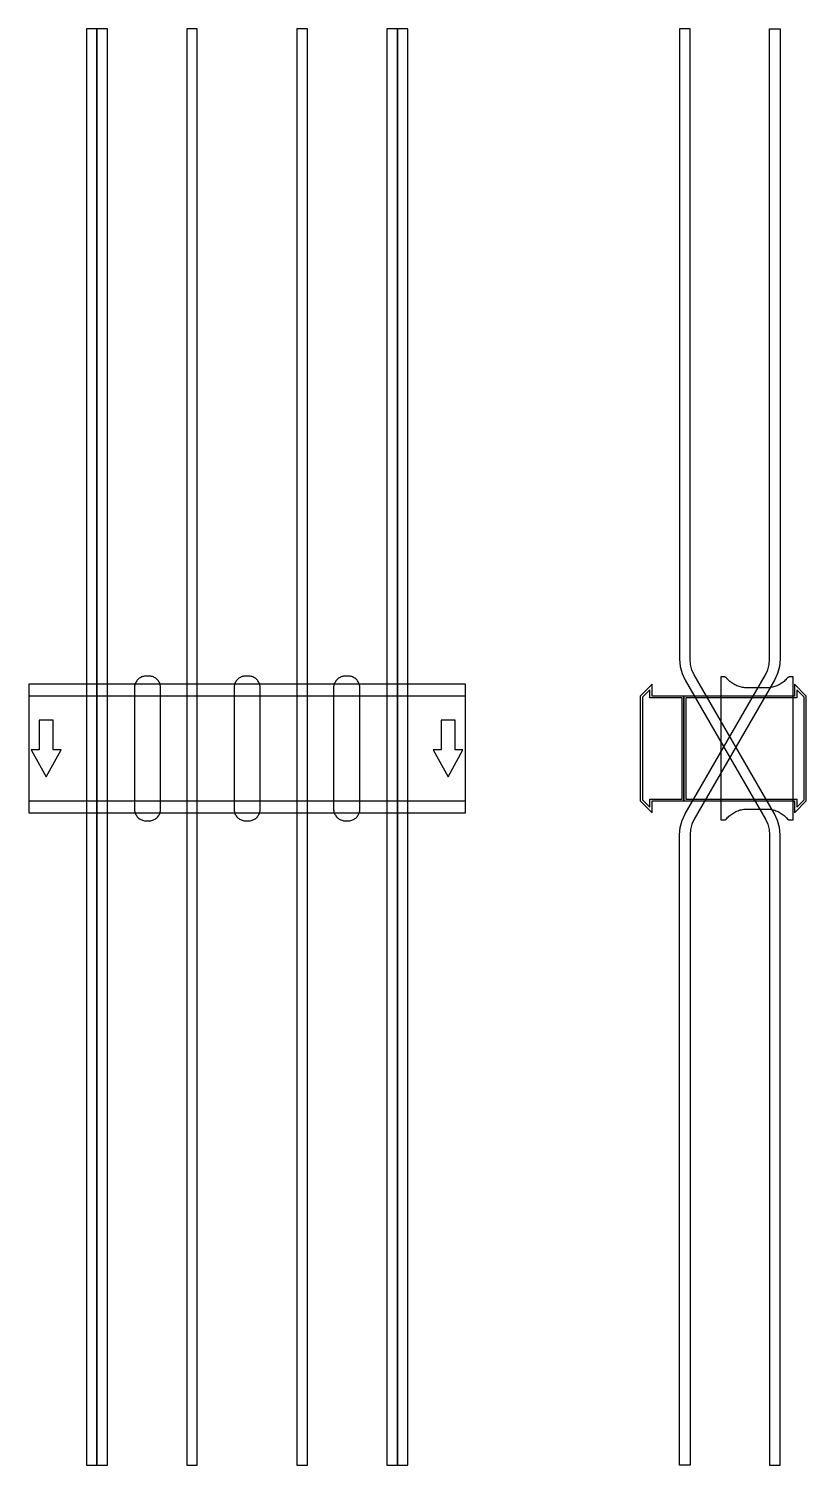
# Model space of a CAD drawing. Extents: x 0 to 890, y -820 to 823.
import ezdxf

# ---------------------------------------------------------------- set-up
doc = ezdxf.new("R2010")
doc.units = 0
doc.layers.add('Halfen', color=7, linetype='CONTINUOUS')

msp = doc.modelspace()

# ---------------------------------------------------------------- linework, layer by layer
at = {"layer": 'Halfen', "color": 7}
for points in [[(78, -819.914), (78, 823.254), (66, 823.254), (66, -819.914)], [(90, -819.914), (90, 823.254), (78, 823.254), (78, -819.914)], [(193, -819.914), (193, 823.254), (181, 823.254), (181, -819.914)], [(319, -819.914), (319, 823.254), (307, 823.254), (307, -819.914)], [(422, -819.914), (422, 823.254), (410, 823.254), (410, -819.914)], [(434, -819.914), (434, 823.254), (422, 823.254), (422, -819.914)], [(860, -819.914), (860, -98.785), (859.271, -90.449), (857.105, -82.368), (853.569, -74.785), (761.823, 84.124), (759.171, 89.812), (757.547, 95.873), (757, 102.124), (757, 162.254), (757, 823.254), (745, 823.254), (745, 162.254), (745, 102.124), (745.729, 93.789), (747.895, 85.707), (751.431, 78.124), (843.177, -80.785), (845.829, -86.472), (847.453, -92.533), (848, -98.785), (848, -819.914)], [(745, -819.914), (745, -98.785), (745.729, -90.449), (747.895, -82.368), (751.431, -74.785), (843.177, 84.124), (845.829, 89.812), (847.453, 95.873), (848, 102.124), (848, 162.254), (848, 823.254), (860, 823.254), (860, 162.254), (860, 102.124), (859.271, 93.789), (857.105, 85.707), (853.569, 78.124), (761.823, -80.785), (759.171, -86.472), (757.547, -92.533), (757, -98.785), (757, -819.914)], [(151, -69.3), (151, -56.8), (151, 69.3), (150.958, 70.359), (150.834, 71.412), (150.627, 72.452), (150.339, 73.472), (149.972, 74.466), (149.529, 75.429), (149.011, 76.354), (148.422, 77.235), (147.765, 78.068), (147.046, 78.846), (146.268, 79.565), (145.435, 80.222), (144.554, 80.811), (143.629, 81.329), (142.666, 81.772), (141.672, 82.139), (140.652, 82.427), (139.612, 82.634), (138.559, 82.758), (137.5, 82.8), (134.5, 82.8), (133.441, 82.758), (132.388, 82.634), (131.348, 82.427), (130.328, 82.139), (129.334, 81.772), (128.371, 81.329), (127.446, 80.811), (126.565, 80.222), (125.732, 79.565), (124.954, 78.846), (124.235, 78.068), (123.578, 77.235), (122.989, 76.354), (122.471, 75.429), (122.028, 74.466), (121.661, 73.472), (121.373, 72.452), (121.166, 71.412), (121.042, 70.359), (121, 69.3), (121, -56.8), (121, -69.3), (121.042, -70.359), (121.166, -71.412), (121.373, -72.452), (121.661, -73.472), (122.028, -74.466), (122.471, -75.429), (122.989, -76.354), (123.578, -77.235), (124.235, -78.068), (124.954, -78.846), (125.732, -79.565), (126.565, -80.222), (127.446, -80.811), (128.371, -81.329), (129.334, -81.772), (130.328, -82.139), (131.348, -82.427), (132.388, -82.634), (133.441, -82.758), (134.5, -82.8), (137.5, -82.8), (138.559, -82.758), (139.612, -82.634), (140.652, -82.427), (141.672, -82.139), (142.666, -81.772), (143.629, -81.329), (144.554, -80.811), (145.435, -80.222), (146.268, -79.565), (147.046, -78.846), (147.765, -78.068), (148.422, -77.235), (149.011, -76.354), (149.529, -75.429), (149.972, -74.466), (150.339, -73.472), (150.627, -72.452), (150.834, -71.412), (150.958, -70.359), (151, -69.3)], [(265, -69.3), (265, -56.8), (265, 69.3), (264.958, 70.359), (264.834, 71.412), (264.627, 72.452), (264.339, 73.472), (263.972, 74.466), (263.529, 75.429), (263.011, 76.354), (262.422, 77.235), (261.765, 78.068), (261.046, 78.846), (260.268, 79.565), (259.435, 80.222), (258.554, 80.811), (257.629, 81.329), (256.666, 81.772), (255.672, 82.139), (254.652, 82.427), (253.612, 82.634), (252.559, 82.758), (251.5, 82.8), (248.5, 82.8), (247.441, 82.758), (246.388, 82.634), (245.348, 82.427), (244.328, 82.139), (243.334, 81.772), (242.371, 81.329), (241.446, 80.811), (240.565, 80.222), (239.732, 79.565), (238.954, 78.846), (238.235, 78.068), (237.578, 77.235), (236.989, 76.354), (236.471, 75.429), (236.028, 74.466), (235.661, 73.472), (235.373, 72.452), (235.166, 71.412), (235.042, 70.359), (235, 69.3), (235, -56.8), (235, -69.3), (235.042, -70.359), (235.166, -71.412), (235.373, -72.452), (235.661, -73.472), (236.028, -74.466), (236.471, -75.429), (236.989, -76.354), (237.578, -77.235), (238.235, -78.068), (238.954, -78.846), (239.732, -79.565), (240.565, -80.222), (241.446, -80.811), (242.371, -81.329), (243.334, -81.772), (244.328, -82.139), (245.348, -82.427), (246.388, -82.634), (247.441, -82.758), (248.5, -82.8), (251.5, -82.8), (252.559, -82.758), (253.612, -82.634), (254.652, -82.427), (255.672, -82.139), (256.666, -81.772), (257.629, -81.329), (258.554, -80.811), (259.435, -80.222), (260.268, -79.565), (261.046, -78.846), (261.765, -78.068), (262.422, -77.235), (263.011, -76.354), (263.529, -75.429), (263.972, -74.466), (264.339, -73.472), (264.627, -72.452), (264.834, -71.412), (264.958, -70.359), (265, -69.3)], [(379, -69.3), (379, -56.8), (379, 69.3), (378.958, 70.359), (378.834, 71.412), (378.627, 72.452), (378.339, 73.472), (377.972, 74.466), (377.529, 75.429), (377.011, 76.354), (376.422, 77.235), (375.765, 78.068), (375.046, 78.846), (374.268, 79.565), (373.435, 80.222), (372.554, 80.811), (371.629, 81.329), (370.666, 81.772), (369.672, 82.139), (368.652, 82.427), (367.612, 82.634), (366.559, 82.758), (365.5, 82.8), (362.5, 82.8), (361.441, 82.758), (360.388, 82.634), (359.348, 82.427), (358.328, 82.139), (357.334, 81.772), (356.371, 81.329), (355.446, 80.811), (354.565, 80.222), (353.732, 79.565), (352.954, 78.846), (352.235, 78.068), (351.578, 77.235), (350.989, 76.354), (350.471, 75.429), (350.028, 74.466), (349.661, 73.472), (349.373, 72.452), (349.166, 71.412), (349.042, 70.359), (349, 69.3), (349, -56.8), (349, -69.3), (349.042, -70.359), (349.166, -71.412), (349.373, -72.452), (349.661, -73.472), (350.028, -74.466), (350.471, -75.429), (350.989, -76.354), (351.578, -77.235), (352.235, -78.068), (352.954, -78.846), (353.732, -79.565), (354.565, -80.222), (355.446, -80.811), (356.371, -81.329), (357.334, -81.772), (358.328, -82.139), (359.348, -82.427), (360.388, -82.634), (361.441, -82.758), (362.5, -82.8), (365.5, -82.8), (366.559, -82.758), (367.612, -82.634), (368.652, -82.427), (369.672, -82.139), (370.666, -81.772), (371.629, -81.329), (372.554, -80.811), (373.435, -80.222), (374.268, -79.565), (375.046, -78.846), (375.765, -78.068), (376.422, -77.235), (377.011, -76.354), (377.529, -75.429), (377.972, -74.466), (378.339, -73.472), (378.627, -72.452), (378.834, -71.412), (378.958, -70.359), (379, -69.3)], [(0, -73.5), (500, -73.5), (500, 73.5), (0, 73.5)], [(750, -60), (750, 60), (713.5, 60), (713.5, 73.5), (700, 60), (700, -60), (713.5, -73.5), (713.5, -60)], [(748, -58), (748, 58), (711, 58), (711, 67.25), (702.5, 58.75), (702.5, -58.75), (711, -67.25), (711, -58)], [(890, -60), (890, 60), (876.5, 73.5), (876.5, 60), (750, 60), (750, -60), (876.5, -60), (876.5, -73.5)], [(887.5, -58.75), (887.5, 58.75), (879, 67.25), (879, 58), (752, 58), (752, -58), (879, -58), (879, -67.25)], [(875, -81.8), (875, 81.8), (871, 81.8), (870.846, 81.797), (870.691, 81.786), (870.538, 81.769), (870.385, 81.746), (870.234, 81.715), (870.084, 81.678), (869.936, 81.634), (869.789, 81.584), (869.646, 81.527), (869.505, 81.464), (869.366, 81.395), (869.231, 81.32), (869.1, 81.239), (868.972, 81.153), (868.848, 81.06), (868.728, 80.963), (868.613, 80.86), (868.502, 80.752), (868.397, 80.639), (868.296, 80.522), (867.41, 79.491), (866.479, 78.5), (865.505, 77.551), (864.491, 76.646), (863.437, 75.787), (862.347, 74.975), (861.222, 74.211), (860.064, 73.499), (858.876, 72.838), (857.66, 72.23), (856.418, 71.676), (855.153, 71.178), (853.867, 70.736), (852.563, 70.351), (851.243, 70.024), (849.911, 69.756), (848.567, 69.547), (847.216, 69.397), (845.859, 69.307), (844.5, 69.277), (822.5, 69.277), (821.141, 69.307), (819.784, 69.397), (818.433, 69.547), (817.089, 69.756), (815.757, 70.024), (814.437, 70.351), (813.133, 70.736), (811.847, 71.178), (810.582, 71.676), (809.34, 72.23), (808.124, 72.838), (806.936, 73.499), (805.778, 74.211), (804.653, 74.975), (803.563, 75.787), (802.509, 76.646), (801.495, 77.551), (800.521, 78.5), (799.59, 79.491), (798.704, 80.522), (798.603, 80.639), (798.498, 80.752), (798.387, 80.86), (798.272, 80.963), (798.152, 81.06), (798.028, 81.153), (797.9, 81.239), (797.769, 81.32), (797.634, 81.395), (797.495, 81.464), (797.354, 81.527), (797.211, 81.584), (797.064, 81.634), (796.916, 81.678), (796.766, 81.715), (796.615, 81.746), (796.462, 81.769), (796.309, 81.786), (796.154, 81.797), (796, 81.8), (792, 81.8), (792, -81.8), (796, -81.8), (796.154, -81.797), (796.309, -81.786), (796.462, -81.769), (796.615, -81.746), (796.766, -81.715), (796.916, -81.678), (797.064, -81.634), (797.211, -81.584), (797.354, -81.527), (797.495, -81.464), (797.634, -81.395), (797.769, -81.32), (797.9, -81.239), (798.028, -81.153), (798.152, -81.06), (798.272, -80.963), (798.387, -80.86), (798.498, -80.752), (798.603, -80.639), (798.704, -80.522), (799.59, -79.491), (800.521, -78.5), (801.495, -77.551), (802.509, -76.646), (803.563, -75.787), (804.653, -74.975), (805.778, -74.211), (806.936, -73.499), (808.124, -72.838), (809.34, -72.23), (810.582, -71.676), (811.847, -71.178), (813.133, -70.736), (814.437, -70.351), (815.757, -70.024), (817.089, -69.756), (818.433, -69.547), (819.784, -69.397), (821.141, -69.307), (822.5, -69.277), (844.5, -69.277), (845.859, -69.307), (847.216, -69.397), (848.567, -69.547), (849.911, -69.756), (851.243, -70.024), (852.563, -70.351), (853.867, -70.736), (855.153, -71.178), (856.418, -71.676), (857.66, -72.23), (858.876, -72.838), (860.064, -73.499), (861.222, -74.211), (862.347, -74.975), (863.437, -75.787), (864.491, -76.646), (865.505, -77.551), (866.479, -78.5), (867.41, -79.491), (868.296, -80.522), (868.397, -80.639), (868.502, -80.752), (868.613, -80.86), (868.728, -80.963), (868.848, -81.06), (868.972, -81.153), (869.1, -81.239), (869.231, -81.32), (869.366, -81.395), (869.505, -81.464), (869.646, -81.527), (869.789, -81.584), (869.936, -81.634), (870.084, -81.678), (870.234, -81.715), (870.385, -81.746), (870.538, -81.769), (870.691, -81.786), (870.846, -81.797), (871, -81.8)], [(0, -60), (500, -60), (500, 60), (0, 60)], [(20, -32.5), (37, -1.5), (28, -1.5), (28, 32.5), (12, 32.5), (12, -1.5), (3, -1.5)], [(480, -32.5), (497, -1.5), (488, -1.5), (488, 32.5), (472, 32.5), (472, -1.5), (463, -1.5)]]:
    msp.add_lwpolyline(points, close=True, dxfattribs=at)

doc.saveas('drawing.dxf')
